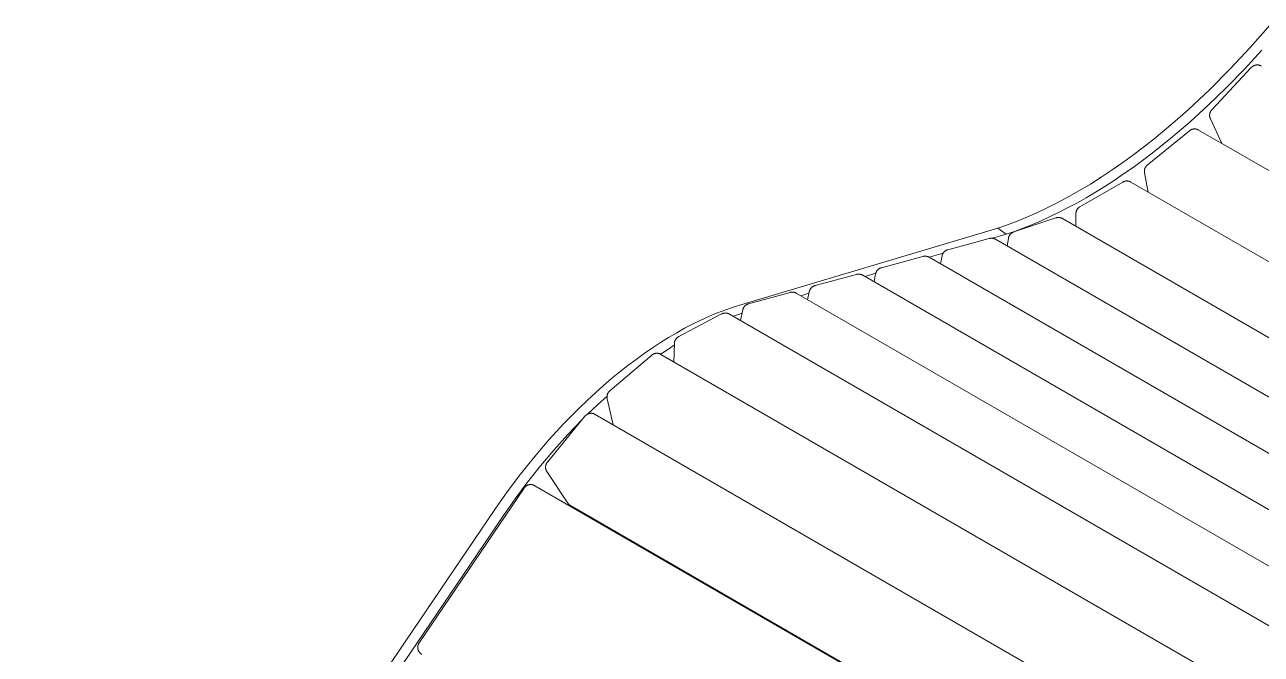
# Model space of a CAD drawing. Header units: millimetres. Extents: x 143 to 4970, y 293 to 3610.
# Drawn here: x 3344 to 3873, y 1917 to 2186 of the extents above; entities that cross this region are included whole.
import ezdxf

# ---------------------------------------------------------------- set-up
doc = ezdxf.new("R2010")
doc.units = ezdxf.units.MM
doc.layers.add('ZANO_R', color=7, linetype='Continuous', lineweight=0)

msp = doc.modelspace()

# ---------------------------------------------------------------- linework, layer by layer
at = {"layer": 'ZANO_R'}
for p, q in [((3876.44, 2185.68), (3868.08, 2176.09)), ((3868.08, 2176.09), (3859.42, 2166.79)), ((3872.96, 2174.85), (3865.51, 2166.72)), ((3868.88, 2167.8), (3868.98, 2167.87)), ((3868.98, 2167.87), (3869.08, 2167.94)), ((3869.08, 2167.94), (3869.18, 2168)), ((3869.18, 2168), (3869.28, 2168.06)), ((3869.28, 2168.06), (3869.39, 2168.12)), ((3869.39, 2168.12), (3869.49, 2168.17)), ((3869.49, 2168.17), (3869.6, 2168.22)), ((3869.6, 2168.22), (3869.71, 2168.27)), ((3869.71, 2168.27), (3869.82, 2168.31)), ((3869.82, 2168.31), (3869.94, 2168.35)), ((3869.94, 2168.35), (3870.05, 2168.38)), ((3870.05, 2168.38), (3870.17, 2168.41)), ((3870.17, 2168.41), (3870.28, 2168.43)), ((3870.28, 2168.43), (3870.4, 2168.46)), ((3870.4, 2168.46), (3870.52, 2168.47)), ((3870.52, 2168.47), (3870.64, 2168.49)), ((3870.64, 2168.49), (3870.76, 2168.5)), ((3870.76, 2168.5), (3870.88, 2168.5)), ((3870.88, 2168.5), (3870.99, 2168.5)), ((3870.99, 2168.5), (3871.11, 2168.5)), ((3871.11, 2168.5), (3871.23, 2168.49)), ((3871.23, 2168.49), (3871.35, 2168.48)), ((3871.35, 2168.48), (3871.47, 2168.47)), ((3871.47, 2168.47), (3871.59, 2168.45)), ((3871.59, 2168.45), (3871.7, 2168.42)), ((3871.7, 2168.42), (3871.82, 2168.4)), ((3871.82, 2168.4), (3871.93, 2168.37)), ((3871.93, 2168.37), (3872.05, 2168.33)), ((3872.05, 2168.33), (3872.16, 2168.29)), ((3872.16, 2168.29), (3872.27, 2168.25)), ((3872.27, 2168.25), (3872.38, 2168.2)), ((3872.38, 2168.2), (3872.49, 2168.15)), ((3872.49, 2168.15), (3872.6, 2168.1)), ((3872.6, 2168.1), (3872.7, 2168.04)), ((3859.42, 2166.79), (3850.53, 2157.85)), ((3851.54, 2149.35), (3868.44, 2167.41)), ((3865.51, 2166.72), (3857.86, 2158.86)), ((3868.44, 2167.41), (3868.52, 2167.49)), ((3868.52, 2167.49), (3868.61, 2167.57)), ((3868.61, 2167.57), (3868.7, 2167.65)), ((3868.7, 2167.65), (3868.79, 2167.73)), ((3868.79, 2167.73), (3868.88, 2167.8)), ((3850.53, 2157.85), (3846, 2153.54)), ((3857.86, 2158.86), (3850.04, 2151.29)), ((3846, 2153.54), (3841.44, 2149.34)), ((3841.44, 2149.34), (3836.84, 2145.26)), ((3850.04, 2151.29), (3842.1, 2144.06)), ((3850.61, 2147.12), (3850.62, 2147.23)), ((3850.61, 2147), (3850.61, 2147.12)), ((3850.61, 2146.88), (3850.61, 2147)), ((3850.61, 2146.76), (3850.61, 2146.88)), ((3850.62, 2146.65), (3850.61, 2146.76)), ((3850.62, 2147.23), (3850.63, 2147.35)), ((3850.63, 2147.35), (3850.64, 2147.47)), ((3850.64, 2147.47), (3850.66, 2147.58)), ((3850.66, 2147.58), (3850.68, 2147.7)), ((3850.68, 2147.7), (3850.71, 2147.81)), ((3850.71, 2147.81), (3850.74, 2147.93)), ((3850.74, 2147.93), (3850.77, 2148.04)), ((3850.77, 2148.04), (3850.81, 2148.15)), ((3850.81, 2148.15), (3850.85, 2148.26)), ((3850.85, 2148.26), (3850.9, 2148.37)), ((3850.9, 2148.37), (3850.95, 2148.48)), ((3850.95, 2148.48), (3851, 2148.58)), ((3851, 2148.58), (3851.06, 2148.69)), ((3851.06, 2148.69), (3851.12, 2148.79)), ((3851.12, 2148.79), (3851.18, 2148.89)), ((3851.18, 2148.89), (3851.24, 2148.98)), ((3851.24, 2148.98), (3851.31, 2149.08)), ((3851.31, 2149.08), (3851.39, 2149.17)), ((3851.39, 2149.17), (3851.46, 2149.26)), ((3851.46, 2149.26), (3851.54, 2149.35)), ((3836.84, 2145.26), (3832.21, 2141.31)), ((3842.1, 2144.06), (3834.07, 2137.2)), ((3850.64, 2146.53), (3850.62, 2146.65)), ((3850.66, 2146.41), (3850.64, 2146.53)), ((3850.68, 2146.3), (3850.66, 2146.41)), ((3850.7, 2146.18), (3850.68, 2146.3)), ((3850.73, 2146.07), (3850.7, 2146.18)), ((3850.76, 2145.95), (3850.73, 2146.07)), ((3850.8, 2145.84), (3850.76, 2145.95)), ((3850.84, 2145.73), (3850.8, 2145.84)), ((3850.89, 2145.62), (3850.84, 2145.73)), ((3850.93, 2145.52), (3850.89, 2145.62)), ((3855.9, 2134.91), (3850.93, 2145.52)), ((3827.56, 2137.48), (3822.89, 2133.8)), ((3823.98, 2125.72), (3841.97, 2140.38)), ((3834.07, 2137.2), (3825.99, 2130.75)), ((3832.21, 2141.31), (3827.56, 2137.48)), ((3841.97, 2140.38), (3842.07, 2140.45)), ((3842.07, 2140.45), (3842.16, 2140.52)), ((3842.16, 2140.52), (3842.26, 2140.59)), ((3842.26, 2140.59), (3842.36, 2140.65)), ((3842.36, 2140.65), (3842.47, 2140.71)), ((3842.47, 2140.71), (3842.57, 2140.77)), ((3842.57, 2140.77), (3842.68, 2140.82)), ((3842.68, 2140.82), (3842.79, 2140.87)), ((3842.79, 2140.87), (3842.9, 2140.92)), ((3842.9, 2140.92), (3843.01, 2140.96)), ((3843.01, 2140.96), (3843.12, 2141)), ((3843.12, 2141), (3843.24, 2141.03)), ((3843.24, 2141.03), (3843.35, 2141.06)), ((3843.35, 2141.06), (3843.47, 2141.08)), ((3843.47, 2141.08), (3843.59, 2141.11)), ((3843.59, 2141.11), (3843.7, 2141.12)), ((3843.7, 2141.12), (3843.82, 2141.14)), ((3843.82, 2141.14), (3843.94, 2141.15)), ((3843.94, 2141.15), (3844.06, 2141.15)), ((3844.06, 2141.15), (3844.18, 2141.15)), ((3844.18, 2141.15), (3844.3, 2141.15)), ((3844.3, 2141.15), (3844.42, 2141.14)), ((3844.42, 2141.14), (3844.54, 2141.13)), ((3844.54, 2141.13), (3844.66, 2141.12)), ((3844.66, 2141.12), (3844.78, 2141.1)), ((3844.78, 2141.1), (3844.89, 2141.08)), ((3844.89, 2141.08), (3845.01, 2141.05)), ((3845.01, 2141.05), (3845.12, 2141.02)), ((3845.12, 2141.02), (3845.24, 2140.98)), ((3845.24, 2140.98), (3845.35, 2140.94)), ((3845.35, 2140.94), (3845.46, 2140.9)), ((3845.46, 2140.9), (3845.57, 2140.85)), ((3845.57, 2140.85), (3845.68, 2140.8)), ((3845.68, 2140.8), (3845.79, 2140.75)), ((3845.79, 2140.75), (3845.89, 2140.69)), ((3845.89, 2140.69), (4552.9, 1732.5)), ((3822.89, 2133.8), (3818.22, 2130.26)), ((3813.55, 2126.86), (3808.89, 2123.62)), ((3818.22, 2130.26), (3813.55, 2126.86)), ((3821.93, 2127.68), (3817.88, 2124.73)), ((3825.99, 2130.75), (3821.93, 2127.68)), ((3823.72, 2125.49), (3823.81, 2125.57)), ((3823.81, 2125.57), (3823.9, 2125.65)), ((3823.9, 2125.65), (3823.98, 2125.72)), ((3804.24, 2120.54), (3799.62, 2117.61)), ((3808.89, 2123.62), (3804.24, 2120.54)), ((3813.83, 2121.89), (3809.8, 2119.16)), ((3817.88, 2124.73), (3813.83, 2121.89)), ((3822.71, 2123.18), (3822.72, 2123.3)), ((3822.71, 2123.06), (3822.71, 2123.18)), ((3822.71, 2122.95), (3822.71, 2123.06)), ((3822.72, 2122.83), (3822.71, 2122.95)), ((3822.72, 2123.3), (3822.73, 2123.41)), ((3822.72, 2122.71), (3822.72, 2122.83)), ((3822.74, 2122.6), (3822.72, 2122.71)), ((3822.73, 2123.41), (3822.74, 2123.53)), ((3822.74, 2123.53), (3822.76, 2123.65)), ((3822.75, 2122.48), (3822.74, 2122.6)), ((3822.78, 2122.36), (3822.75, 2122.48)), ((3822.76, 2123.65), (3822.79, 2123.76)), ((3824.4, 2114.15), (3822.78, 2122.36)), ((3822.79, 2123.76), (3822.81, 2123.88)), ((3822.81, 2123.88), (3822.84, 2123.99)), ((3822.84, 2123.99), (3822.88, 2124.1)), ((3822.88, 2124.1), (3822.91, 2124.21)), ((3822.91, 2124.21), (3822.96, 2124.32)), ((3822.96, 2124.32), (3823, 2124.43)), ((3823, 2124.43), (3823.05, 2124.54)), ((3823.05, 2124.54), (3823.1, 2124.64)), ((3823.1, 2124.64), (3823.16, 2124.74)), ((3823.16, 2124.74), (3823.22, 2124.84)), ((3823.22, 2124.84), (3823.28, 2124.94)), ((3823.28, 2124.94), (3823.35, 2125.04)), ((3823.35, 2125.04), (3823.42, 2125.13)), ((3823.42, 2125.13), (3823.49, 2125.23)), ((3823.49, 2125.23), (3823.56, 2125.32)), ((3823.56, 2125.32), (3823.64, 2125.4)), ((3823.64, 2125.4), (3823.72, 2125.49)), ((3799.62, 2117.61), (3795.02, 2114.85)), ((3795.14, 2107.86), (3813.51, 2118.45)), ((3805.77, 2116.56), (3801.77, 2114.08)), ((3809.8, 2119.16), (3805.77, 2116.56)), ((3813.51, 2118.45), (3813.61, 2118.5)), ((3813.61, 2118.5), (3813.72, 2118.56)), ((3813.72, 2118.56), (3813.83, 2118.61)), ((3813.83, 2118.61), (3813.94, 2118.66)), ((3813.94, 2118.66), (3814.05, 2118.7)), ((3814.05, 2118.7), (3814.17, 2118.74)), ((3814.17, 2118.74), (3814.28, 2118.77)), ((3814.28, 2118.77), (3814.4, 2118.81)), ((3814.4, 2118.81), (3814.52, 2118.83)), ((3814.52, 2118.83), (3814.63, 2118.86)), ((3814.63, 2118.86), (3814.75, 2118.87)), ((3814.75, 2118.87), (3814.87, 2118.89)), ((3814.87, 2118.89), (3814.99, 2118.9)), ((3814.99, 2118.9), (3815.12, 2118.91)), ((3815.12, 2118.91), (3815.24, 2118.91)), ((3815.24, 2118.91), (3815.36, 2118.91)), ((3815.36, 2118.91), (3815.48, 2118.9)), ((3815.48, 2118.9), (3815.6, 2118.89)), ((3815.6, 2118.89), (3815.72, 2118.87)), ((3815.72, 2118.87), (3815.84, 2118.85)), ((3815.84, 2118.85), (3815.96, 2118.83)), ((3815.96, 2118.83), (3816.07, 2118.8)), ((3816.07, 2118.8), (3816.19, 2118.77)), ((3816.19, 2118.77), (3816.31, 2118.74)), ((3816.31, 2118.74), (3816.42, 2118.7)), ((3816.42, 2118.7), (3816.53, 2118.66)), ((3816.53, 2118.66), (3816.64, 2118.61)), ((3816.64, 2118.61), (3816.75, 2118.56)), ((3816.75, 2118.56), (3816.86, 2118.5)), ((3816.86, 2118.5), (3816.97, 2118.44)), ((3816.97, 2118.44), (4523.97, 1710.25)), ((3785.93, 2109.82), (3781.46, 2107.55)), ((3790.46, 2112.25), (3785.93, 2109.82)), ((3795.02, 2114.85), (3790.46, 2112.25)), ((3797.79, 2111.71), (3793.83, 2109.48)), ((3801.77, 2114.08), (3797.79, 2111.71)), ((3777.04, 2105.46), (3772.67, 2103.53)), ((3781.46, 2107.55), (3777.04, 2105.46)), ((3786.02, 2105.38), (3782.17, 2103.52)), ((3789.91, 2107.37), (3786.02, 2105.38)), ((3793.83, 2109.48), (3789.91, 2107.37)), ((3793.4, 2099.53), (3793.41, 2104.86)), ((3793.41, 2104.98), (3793.42, 2105.1)), ((3793.41, 2104.86), (3793.41, 2104.98)), ((3793.42, 2105.1), (3793.43, 2105.21)), ((3793.43, 2105.21), (3793.44, 2105.33)), ((3793.44, 2105.33), (3793.46, 2105.44)), ((3793.46, 2105.44), (3793.48, 2105.56)), ((3793.48, 2105.56), (3793.5, 2105.67)), ((3793.5, 2105.67), (3793.53, 2105.79)), ((3793.53, 2105.79), (3793.57, 2105.9)), ((3793.57, 2105.9), (3793.6, 2106.01)), ((3793.6, 2106.01), (3793.65, 2106.12)), ((3793.65, 2106.12), (3793.69, 2106.23)), ((3793.69, 2106.23), (3793.74, 2106.33)), ((3793.74, 2106.33), (3793.79, 2106.44)), ((3793.79, 2106.44), (3793.84, 2106.54)), ((3793.84, 2106.54), (3793.9, 2106.64)), ((3793.9, 2106.64), (3793.96, 2106.74)), ((3793.96, 2106.74), (3794.03, 2106.84)), ((3794.03, 2106.84), (3794.1, 2106.93)), ((3794.1, 2106.93), (3794.17, 2107.03)), ((3794.17, 2107.03), (3794.24, 2107.12)), ((3794.24, 2107.12), (3794.32, 2107.2)), ((3794.32, 2107.2), (3794.4, 2107.29)), ((3794.4, 2107.29), (3794.49, 2107.37)), ((3794.49, 2107.37), (3794.57, 2107.45)), ((3794.57, 2107.45), (3794.66, 2107.53)), ((3794.66, 2107.53), (3794.75, 2107.6)), ((3794.75, 2107.6), (3794.85, 2107.67)), ((3794.85, 2107.67), (3794.94, 2107.74)), ((3794.94, 2107.74), (3795.04, 2107.8)), ((3795.04, 2107.8), (3795.14, 2107.86)), ((3764.14, 2100.18), (3759.99, 2098.76)), ((3768.37, 2101.77), (3764.14, 2100.18)), ((3766.86, 2097.1), (3784.84, 2103.13)), ((3772.67, 2103.53), (3768.37, 2101.77)), ((3774.6, 2100.19), (3770.89, 2098.71)), ((3778.36, 2101.79), (3774.6, 2100.19)), ((3782.17, 2103.52), (3778.36, 2101.79)), ((3784.84, 2103.13), (3784.95, 2103.16)), ((3784.95, 2103.16), (3785.06, 2103.19)), ((3785.06, 2103.19), (3785.17, 2103.22)), ((3785.17, 2103.22), (3785.29, 2103.24)), ((3785.29, 2103.24), (3785.4, 2103.26)), ((3785.4, 2103.26), (3785.52, 2103.28)), ((3785.52, 2103.28), (3785.64, 2103.29)), ((3785.64, 2103.29), (3785.75, 2103.3)), ((3785.75, 2103.3), (3785.87, 2103.3)), ((3785.87, 2103.3), (3785.99, 2103.3)), ((3785.99, 2103.3), (3786.11, 2103.3)), ((3786.11, 2103.3), (3786.22, 2103.29)), ((3786.22, 2103.29), (3786.34, 2103.28)), ((3786.34, 2103.28), (3786.46, 2103.27)), ((3786.46, 2103.27), (3786.57, 2103.25)), ((3786.57, 2103.25), (3786.69, 2103.22)), ((3786.69, 2103.22), (3786.8, 2103.19)), ((3786.8, 2103.19), (3786.91, 2103.16)), ((3786.91, 2103.16), (3787.03, 2103.13)), ((3787.03, 2103.13), (3787.14, 2103.09)), ((3787.14, 2103.09), (3787.25, 2103.05)), ((3787.25, 2103.05), (3787.35, 2103)), ((3787.35, 2103), (3787.46, 2102.95)), ((3787.46, 2102.95), (3787.56, 2102.9)), ((3787.56, 2102.9), (3787.67, 2102.84)), ((3787.67, 2102.84), (4494.68, 1694.65)), ((3759.99, 2098.76), (3648.76, 2065.52)), ((3738.68, 2089.53), (3756.42, 2094.32)), ((3756.42, 2094.32), (3756.54, 2094.35)), ((3756.54, 2094.35), (3756.66, 2094.38)), ((3756.66, 2094.38), (3756.77, 2094.4)), ((3756.77, 2094.4), (3756.89, 2094.41)), ((3756.89, 2094.41), (3757.01, 2094.43)), ((3757.01, 2094.43), (3757.13, 2094.44)), ((3757.13, 2094.44), (3757.24, 2094.44)), ((3757.24, 2094.44), (3757.36, 2094.44)), ((3757.36, 2094.44), (3757.48, 2094.44)), ((3757.48, 2094.44), (3757.6, 2094.43)), ((3757.6, 2094.43), (3757.72, 2094.42)), ((3757.72, 2094.42), (3757.83, 2094.4)), ((3757.83, 2094.4), (3757.95, 2094.39)), ((3763.63, 2096.14), (3757.84, 2094.4)), ((3757.95, 2094.39), (3758.07, 2094.36)), ((3758.07, 2094.36), (3758.18, 2094.33)), ((3758.18, 2094.33), (3758.3, 2094.3)), ((3758.3, 2094.3), (3758.41, 2094.27)), ((3758.41, 2094.27), (3758.52, 2094.23)), ((3758.52, 2094.23), (3758.63, 2094.19)), ((3758.63, 2094.19), (3758.74, 2094.14)), ((3758.74, 2094.14), (3758.85, 2094.09)), ((3758.85, 2094.09), (3758.96, 2094.04)), ((3758.96, 2094.04), (3759.06, 2093.98)), ((3759.06, 2093.98), (4466.07, 1685.79)), ((3759.99, 2098.76), (3763.63, 2096.14)), ((3767.23, 2097.36), (3763.63, 2096.14)), ((3764.01, 2091.12), (3764.55, 2094.38)), ((3764.55, 2094.38), (3764.57, 2094.5)), ((3764.57, 2094.5), (3764.59, 2094.61)), ((3764.59, 2094.61), (3764.62, 2094.72)), ((3764.62, 2094.72), (3764.65, 2094.84)), ((3764.65, 2094.84), (3764.69, 2094.95)), ((3764.69, 2094.95), (3764.73, 2095.06)), ((3764.73, 2095.06), (3764.77, 2095.17)), ((3764.77, 2095.17), (3764.82, 2095.27)), ((3764.82, 2095.27), (3764.87, 2095.38)), ((3764.87, 2095.38), (3764.93, 2095.48)), ((3764.93, 2095.48), (3764.99, 2095.59)), ((3764.99, 2095.59), (3765.05, 2095.69)), ((3765.05, 2095.69), (3765.11, 2095.78)), ((3765.11, 2095.78), (3765.18, 2095.88)), ((3765.18, 2095.88), (3765.25, 2095.97)), ((3765.25, 2095.97), (3765.33, 2096.06)), ((3765.33, 2096.06), (3765.4, 2096.15)), ((3765.4, 2096.15), (3765.48, 2096.24)), ((3765.48, 2096.24), (3765.57, 2096.32)), ((3765.57, 2096.32), (3765.65, 2096.4)), ((3765.65, 2096.4), (3765.74, 2096.48)), ((3765.74, 2096.48), (3765.83, 2096.55)), ((3765.83, 2096.55), (3765.93, 2096.62)), ((3765.93, 2096.62), (3766.02, 2096.69)), ((3766.02, 2096.69), (3766.12, 2096.75)), ((3766.12, 2096.75), (3766.22, 2096.81)), ((3766.22, 2096.81), (3766.32, 2096.87)), ((3766.32, 2096.87), (3766.43, 2096.92)), ((3766.43, 2096.92), (3766.54, 2096.97)), ((3766.54, 2096.97), (3766.64, 2097.02)), ((3766.64, 2097.02), (3766.75, 2097.06)), ((3766.75, 2097.06), (3766.86, 2097.1)), ((3770.89, 2098.71), (3767.23, 2097.36)), ((3736.98, 2088.46), (3737.06, 2088.55)), ((3737.06, 2088.55), (3737.14, 2088.64)), ((3737.14, 2088.64), (3737.23, 2088.72)), ((3737.23, 2088.72), (3737.31, 2088.8)), ((3737.31, 2088.8), (3737.41, 2088.88)), ((3737.41, 2088.88), (3737.5, 2088.95)), ((3737.5, 2088.95), (3737.6, 2089.02)), ((3737.6, 2089.02), (3737.7, 2089.09)), ((3737.7, 2089.09), (3737.8, 2089.15)), ((3737.8, 2089.15), (3737.9, 2089.21)), ((3737.9, 2089.21), (3738.01, 2089.27)), ((3738.01, 2089.27), (3738.12, 2089.32)), ((3738.12, 2089.32), (3738.23, 2089.37)), ((3738.23, 2089.37), (3738.34, 2089.41)), ((3738.34, 2089.41), (3738.45, 2089.46)), ((3738.45, 2089.46), (3738.56, 2089.49)), ((3738.56, 2089.49), (3738.68, 2089.53)), ((3710.28, 2081.85), (3728.03, 2086.65)), ((3728.03, 2086.65), (3728.14, 2086.68)), ((3728.14, 2086.68), (3728.26, 2086.7)), ((3728.26, 2086.7), (3728.38, 2086.72)), ((3728.38, 2086.72), (3728.49, 2086.74)), ((3728.49, 2086.74), (3728.61, 2086.75)), ((3728.61, 2086.75), (3728.73, 2086.76)), ((3728.73, 2086.76), (3728.85, 2086.77)), ((3728.85, 2086.77), (3728.97, 2086.77)), ((3728.97, 2086.77), (3729.09, 2086.76)), ((3729.09, 2086.76), (3729.2, 2086.76)), ((3729.2, 2086.76), (3729.32, 2086.75)), ((3729.32, 2086.75), (3729.44, 2086.73)), ((3729.44, 2086.73), (3729.56, 2086.71)), ((3729.56, 2086.71), (3729.67, 2086.69)), ((3729.67, 2086.69), (3729.79, 2086.66)), ((3729.79, 2086.66), (3729.9, 2086.63)), ((3729.9, 2086.63), (3730.02, 2086.59)), ((3730.02, 2086.59), (3730.13, 2086.56)), ((3730.13, 2086.56), (3730.24, 2086.51)), ((3730.24, 2086.51), (3730.35, 2086.47)), ((3730.35, 2086.47), (3730.45, 2086.42)), ((3730.45, 2086.42), (3730.56, 2086.36)), ((3730.56, 2086.36), (3730.66, 2086.3)), ((3730.66, 2086.3), (4437.67, 1678.11)), ((3736.69, 2088.08), (3730.69, 2086.29)), ((3735.5, 2083.51), (3736.19, 2086.87)), ((3736.19, 2086.87), (3736.21, 2086.99)), ((3736.21, 2086.99), (3736.24, 2087.11)), ((3736.24, 2087.11), (3736.28, 2087.22)), ((3736.28, 2087.22), (3736.31, 2087.33)), ((3736.31, 2087.33), (3736.36, 2087.45)), ((3736.36, 2087.45), (3736.4, 2087.56)), ((3736.4, 2087.56), (3736.45, 2087.67)), ((3736.45, 2087.67), (3736.5, 2087.77)), ((3736.5, 2087.77), (3736.56, 2087.88)), ((3736.56, 2087.88), (3736.62, 2087.98)), ((3736.62, 2087.98), (3736.69, 2088.08)), ((3736.69, 2088.08), (3736.75, 2088.18)), ((3736.75, 2088.18), (3736.82, 2088.28)), ((3736.82, 2088.28), (3736.9, 2088.37)), ((3736.9, 2088.37), (3736.98, 2088.46)), ((3681.89, 2074.18), (3699.63, 2078.97)), ((3699.63, 2078.97), (3699.75, 2079)), ((3699.75, 2079), (3699.86, 2079.03)), ((3699.86, 2079.03), (3699.98, 2079.05)), ((3699.98, 2079.05), (3700.1, 2079.07)), ((3700.1, 2079.07), (3700.22, 2079.08)), ((3700.22, 2079.08), (3700.34, 2079.09)), ((3700.34, 2079.09), (3700.45, 2079.09)), ((3700.45, 2079.09), (3700.57, 2079.09)), ((3700.57, 2079.09), (3700.69, 2079.09)), ((3700.69, 2079.09), (3700.81, 2079.08)), ((3700.81, 2079.08), (3700.93, 2079.07)), ((3700.93, 2079.07), (3701.04, 2079.06)), ((3701.04, 2079.06), (3701.16, 2079.04)), ((3701.16, 2079.04), (3701.28, 2079.01)), ((3701.28, 2079.01), (3701.39, 2078.99)), ((3701.39, 2078.99), (3701.51, 2078.96)), ((3701.51, 2078.96), (3701.62, 2078.92)), ((3701.62, 2078.92), (3701.73, 2078.88)), ((3701.73, 2078.88), (3701.84, 2078.84)), ((3701.84, 2078.84), (3701.95, 2078.79)), ((3701.95, 2078.79), (3702.06, 2078.74)), ((3702.06, 2078.74), (3702.17, 2078.69)), ((3702.17, 2078.69), (3702.27, 2078.63)), ((3702.27, 2078.63), (4409.28, 1670.44)), ((3707.86, 2079.47), (3703.22, 2078.08)), ((3707.11, 2075.84), (3707.79, 2079.2)), ((3707.79, 2079.2), (3707.82, 2079.32)), ((3707.82, 2079.32), (3707.85, 2079.43)), ((3707.85, 2079.43), (3707.88, 2079.55)), ((3707.88, 2079.55), (3707.92, 2079.66)), ((3707.92, 2079.66), (3707.96, 2079.77)), ((3707.96, 2079.77), (3708.01, 2079.88)), ((3708.01, 2079.88), (3708.06, 2079.99)), ((3708.06, 2079.99), (3708.11, 2080.1)), ((3708.11, 2080.1), (3708.17, 2080.2)), ((3708.17, 2080.2), (3708.23, 2080.31)), ((3708.23, 2080.31), (3708.29, 2080.41)), ((3708.29, 2080.41), (3708.36, 2080.51)), ((3708.36, 2080.51), (3708.43, 2080.6)), ((3708.43, 2080.6), (3708.5, 2080.7)), ((3708.5, 2080.7), (3708.58, 2080.79)), ((3708.58, 2080.79), (3708.66, 2080.88)), ((3708.66, 2080.88), (3708.74, 2080.96)), ((3708.74, 2080.96), (3708.83, 2081.05)), ((3708.83, 2081.05), (3708.92, 2081.13)), ((3708.92, 2081.13), (3709.01, 2081.2)), ((3709.01, 2081.2), (3709.11, 2081.28)), ((3709.11, 2081.28), (3709.2, 2081.35)), ((3709.2, 2081.35), (3709.3, 2081.41)), ((3709.3, 2081.41), (3709.4, 2081.48)), ((3709.4, 2081.48), (3709.51, 2081.54)), ((3709.51, 2081.54), (3709.61, 2081.59)), ((3709.61, 2081.59), (3709.72, 2081.65)), ((3709.72, 2081.65), (3709.83, 2081.7)), ((3709.83, 2081.7), (3709.94, 2081.74)), ((3709.94, 2081.74), (3710.05, 2081.78)), ((3710.05, 2081.78), (3710.17, 2081.82)), ((3710.17, 2081.82), (3710.28, 2081.85)), ((3679.83, 2072.63), (3679.9, 2072.74)), ((3679.9, 2072.74), (3679.96, 2072.83)), ((3679.96, 2072.83), (3680.03, 2072.93)), ((3680.03, 2072.93), (3680.11, 2073.02)), ((3680.11, 2073.02), (3680.19, 2073.12)), ((3680.19, 2073.12), (3680.27, 2073.2)), ((3680.27, 2073.2), (3680.35, 2073.29)), ((3680.35, 2073.29), (3680.44, 2073.37)), ((3680.44, 2073.37), (3680.52, 2073.45)), ((3680.52, 2073.45), (3680.62, 2073.53)), ((3680.62, 2073.53), (3680.71, 2073.6)), ((3680.71, 2073.6), (3680.81, 2073.67)), ((3680.81, 2073.67), (3680.91, 2073.74)), ((3680.91, 2073.74), (3681.01, 2073.8)), ((3681.01, 2073.8), (3681.11, 2073.86)), ((3681.11, 2073.86), (3681.22, 2073.92)), ((3681.22, 2073.92), (3681.33, 2073.97)), ((3681.33, 2073.97), (3681.43, 2074.02)), ((3681.43, 2074.02), (3681.55, 2074.07)), ((3681.55, 2074.07), (3681.66, 2074.11)), ((3681.66, 2074.11), (3681.77, 2074.14)), ((3681.77, 2074.14), (3681.89, 2074.18)), ((3653.47, 2066.43), (3671.23, 2071.3)), ((3671.23, 2071.3), (3671.34, 2071.33)), ((3671.34, 2071.33), (3671.46, 2071.35)), ((3671.46, 2071.35), (3671.58, 2071.37)), ((3671.58, 2071.37), (3671.69, 2071.39)), ((3671.69, 2071.39), (3671.81, 2071.4)), ((3671.81, 2071.4), (3671.93, 2071.41)), ((3671.93, 2071.41), (3672.05, 2071.42)), ((3672.05, 2071.42), (3672.17, 2071.42)), ((3672.17, 2071.42), (3672.29, 2071.42)), ((3672.29, 2071.42), (3672.41, 2071.41)), ((3672.41, 2071.41), (3672.53, 2071.4)), ((3672.53, 2071.4), (3672.64, 2071.38)), ((3672.64, 2071.38), (3672.76, 2071.36)), ((3672.76, 2071.36), (3672.88, 2071.34)), ((3672.88, 2071.34), (3672.99, 2071.31)), ((3672.99, 2071.31), (3673.11, 2071.28)), ((3673.11, 2071.28), (3673.22, 2071.25)), ((3673.22, 2071.25), (3673.34, 2071.21)), ((3673.34, 2071.21), (3673.45, 2071.17)), ((3673.45, 2071.17), (3673.56, 2071.12)), ((3673.56, 2071.12), (3673.66, 2071.07)), ((3673.66, 2071.07), (3673.77, 2071.01)), ((3673.77, 2071.01), (3673.87, 2070.96)), ((3673.87, 2070.96), (4380.88, 1662.76)), ((3679.28, 2070.92), (3675.75, 2069.87)), ((3678.71, 2068.16), (3679.4, 2071.52)), ((3679.4, 2071.52), (3679.42, 2071.64)), ((3679.42, 2071.64), (3679.45, 2071.76)), ((3679.45, 2071.76), (3679.49, 2071.87)), ((3679.49, 2071.87), (3679.52, 2071.99)), ((3679.52, 2071.99), (3679.57, 2072.1)), ((3679.57, 2072.1), (3679.61, 2072.21)), ((3679.61, 2072.21), (3679.66, 2072.32)), ((3679.66, 2072.32), (3679.71, 2072.43)), ((3679.71, 2072.43), (3679.77, 2072.53)), ((3679.77, 2072.53), (3679.83, 2072.63)), ((3639.37, 2062.21), (3636.13, 2060.84)), ((3642.56, 2063.44), (3639.37, 2062.21)), ((3641.94, 2062.07), (3642.04, 2062.13)), ((3642.04, 2062.13), (3642.15, 2062.18)), ((3642.15, 2062.18), (3642.27, 2062.22)), ((3642.27, 2062.22), (3642.38, 2062.27)), ((3642.38, 2062.27), (3642.49, 2062.3)), ((3642.49, 2062.3), (3642.61, 2062.34)), ((3645.69, 2064.54), (3642.56, 2063.44)), ((3642.61, 2062.34), (3642.72, 2062.37)), ((3642.72, 2062.37), (3642.84, 2062.4)), ((3642.84, 2062.4), (3642.96, 2062.42)), ((3642.96, 2062.42), (3643.08, 2062.44)), ((3643.08, 2062.44), (3643.2, 2062.45)), ((3643.2, 2062.45), (3643.32, 2062.46)), ((3643.32, 2062.46), (3643.44, 2062.47)), ((3643.44, 2062.47), (3643.56, 2062.47)), ((3643.56, 2062.47), (3643.68, 2062.47)), ((3643.68, 2062.47), (3643.8, 2062.46)), ((3643.8, 2062.46), (3643.92, 2062.45)), ((3643.92, 2062.45), (3644.04, 2062.44)), ((3644.04, 2062.44), (3644.16, 2062.42)), ((3644.16, 2062.42), (3644.28, 2062.4)), ((3644.28, 2062.4), (3644.4, 2062.37)), ((3644.4, 2062.37), (3644.51, 2062.34)), ((3644.51, 2062.34), (3644.63, 2062.3)), ((3644.63, 2062.3), (3644.74, 2062.26)), ((3644.74, 2062.26), (3644.85, 2062.22)), ((3644.85, 2062.22), (3644.96, 2062.17)), ((3644.96, 2062.17), (3645.07, 2062.12)), ((3645.07, 2062.12), (3645.18, 2062.07)), ((3648.76, 2065.52), (3645.69, 2064.54)), ((3650.7, 2062.37), (3648.8, 2061.74)), ((3650.08, 2059.24), (3650.99, 2063.78)), ((3650.99, 2063.78), (3651.01, 2063.89)), ((3651.01, 2063.89), (3651.04, 2064.01)), ((3651.04, 2064.01), (3651.08, 2064.12)), ((3651.08, 2064.12), (3651.11, 2064.24)), ((3651.11, 2064.24), (3651.15, 2064.35)), ((3651.15, 2064.35), (3651.2, 2064.46)), ((3651.2, 2064.46), (3651.25, 2064.57)), ((3651.25, 2064.57), (3651.3, 2064.68)), ((3651.3, 2064.68), (3651.36, 2064.78)), ((3651.36, 2064.78), (3651.42, 2064.88)), ((3651.42, 2064.88), (3651.48, 2064.99)), ((3651.48, 2064.99), (3651.55, 2065.08)), ((3651.55, 2065.08), (3651.62, 2065.18)), ((3651.62, 2065.18), (3651.69, 2065.27)), ((3651.69, 2065.27), (3651.77, 2065.37)), ((3651.77, 2065.37), (3651.85, 2065.46)), ((3651.85, 2065.46), (3651.93, 2065.54)), ((3651.93, 2065.54), (3652.02, 2065.62)), ((3652.02, 2065.62), (3652.11, 2065.7)), ((3652.11, 2065.7), (3652.2, 2065.78)), ((3652.2, 2065.78), (3652.29, 2065.85)), ((3652.29, 2065.85), (3652.39, 2065.93)), ((3652.39, 2065.93), (3652.49, 2065.99)), ((3652.49, 2065.99), (3652.59, 2066.06)), ((3652.59, 2066.06), (3652.69, 2066.12)), ((3652.69, 2066.12), (3652.8, 2066.17)), ((3652.8, 2066.17), (3652.91, 2066.23)), ((3652.91, 2066.23), (3653.02, 2066.27)), ((3653.02, 2066.27), (3653.13, 2066.32)), ((3653.13, 2066.32), (3653.24, 2066.36)), ((3653.24, 2066.36), (3653.35, 2066.4)), ((3653.35, 2066.4), (3653.47, 2066.43)), ((3623.59, 2052.38), (3641.94, 2062.07)), ((3629.51, 2057.71), (3626.14, 2055.95)), ((3632.84, 2059.34), (3629.51, 2057.71)), ((3636.13, 2060.84), (3632.84, 2059.34)), ((3645.18, 2062.07), (3645.29, 2062.01)), ((3645.29, 2062.01), (4352.29, 1653.82)), ((3648.8, 2061.74), (3646.9, 2061.07)), ((3619.3, 2052.03), (3615.84, 2049.87)), ((3622.73, 2054.05), (3619.3, 2052.03)), ((3622.51, 2051.49), (3622.59, 2051.58)), ((3622.59, 2051.58), (3622.67, 2051.67)), ((3622.67, 2051.67), (3622.75, 2051.75)), ((3626.14, 2055.95), (3622.73, 2054.05)), ((3622.75, 2051.75), (3622.83, 2051.83)), ((3622.83, 2051.83), (3622.92, 2051.91)), ((3622.92, 2051.91), (3623.01, 2051.99)), ((3623.01, 2051.99), (3623.1, 2052.06)), ((3623.1, 2052.06), (3623.19, 2052.13)), ((3623.19, 2052.13), (3623.29, 2052.2)), ((3623.29, 2052.2), (3623.39, 2052.26)), ((3623.39, 2052.26), (3623.49, 2052.32)), ((3623.49, 2052.32), (3623.59, 2052.38)), ((3612.36, 2047.6), (3608.87, 2045.19)), ((3615.84, 2049.87), (3612.36, 2047.6)), ((3618.78, 2046.8), (3615.88, 2044.89)), ((3621.72, 2048.66), (3618.78, 2046.8)), ((3621.47, 2041.66), (3621.75, 2049.44)), ((3621.75, 2049.56), (3621.76, 2049.67)), ((3621.75, 2049.44), (3621.75, 2049.56)), ((3621.76, 2049.67), (3621.78, 2049.79)), ((3621.78, 2049.79), (3621.8, 2049.91)), ((3621.8, 2049.91), (3621.82, 2050.02)), ((3621.82, 2050.02), (3621.84, 2050.14)), ((3621.84, 2050.14), (3621.87, 2050.25)), ((3621.87, 2050.25), (3621.91, 2050.36)), ((3621.91, 2050.36), (3621.94, 2050.47)), ((3621.94, 2050.47), (3621.98, 2050.58)), ((3621.98, 2050.58), (3622.03, 2050.69)), ((3622.03, 2050.69), (3622.08, 2050.8)), ((3622.08, 2050.8), (3622.13, 2050.9)), ((3622.13, 2050.9), (3622.18, 2051)), ((3622.18, 2051), (3622.24, 2051.11)), ((3622.24, 2051.11), (3622.31, 2051.21)), ((3622.31, 2051.21), (3622.37, 2051.3)), ((3622.37, 2051.3), (3622.44, 2051.4)), ((3622.44, 2051.4), (3622.51, 2051.49)), ((3594.17, 2029.26), (3612.04, 2044.45)), ((3605.37, 2042.67), (3601.87, 2040.03)), ((3608.87, 2045.19), (3605.37, 2042.67)), ((3612.04, 2044.45), (3612.13, 2044.53)), ((3612.13, 2044.53), (3612.23, 2044.6)), ((3612.23, 2044.6), (3612.32, 2044.67)), ((3612.32, 2044.67), (3612.42, 2044.73)), ((3612.42, 2044.73), (3612.52, 2044.79)), ((3612.52, 2044.79), (3612.63, 2044.85)), ((3612.63, 2044.85), (3612.73, 2044.91)), ((3612.73, 2044.91), (3612.84, 2044.96)), ((3612.84, 2044.96), (3612.94, 2045.01)), ((3612.94, 2045.01), (3613.05, 2045.05)), ((3613.05, 2045.05), (3613.17, 2045.09)), ((3613.17, 2045.09), (3613.28, 2045.13)), ((3613.28, 2045.13), (3613.39, 2045.16)), ((3613.39, 2045.16), (3613.51, 2045.19)), ((3613.51, 2045.19), (3613.62, 2045.21)), ((3613.62, 2045.21), (3613.74, 2045.23)), ((3613.74, 2045.23), (3613.85, 2045.25)), ((3613.85, 2045.25), (3613.97, 2045.26)), ((3613.97, 2045.26), (3614.09, 2045.27)), ((3614.09, 2045.27), (3614.21, 2045.27)), ((3614.21, 2045.27), (3614.33, 2045.27)), ((3614.33, 2045.27), (3614.44, 2045.27)), ((3614.44, 2045.27), (3614.56, 2045.26)), ((3614.56, 2045.26), (3614.68, 2045.25)), ((3614.68, 2045.25), (3614.8, 2045.24)), ((3614.8, 2045.24), (3614.91, 2045.22)), ((3614.91, 2045.22), (3615.03, 2045.19)), ((3615.03, 2045.19), (3615.14, 2045.17)), ((3615.14, 2045.17), (3615.26, 2045.14)), ((3615.26, 2045.14), (3615.37, 2045.1)), ((3615.37, 2045.1), (3615.48, 2045.06)), ((3615.48, 2045.06), (3615.59, 2045.02)), ((3615.59, 2045.02), (3615.7, 2044.97)), ((3615.7, 2044.97), (3615.81, 2044.92)), ((3615.81, 2044.92), (3615.91, 2044.87)), ((3615.91, 2044.87), (3616.02, 2044.81)), ((3616.02, 2044.81), (4323.02, 1636.62)), ((3598.38, 2037.28), (3594.89, 2034.42)), ((3601.87, 2040.03), (3598.38, 2037.28)), ((3591.43, 2031.45), (3587.98, 2028.39)), ((3594.89, 2034.42), (3591.43, 2031.45)), ((3584.56, 2025.23), (3581.18, 2021.98)), ((3587.98, 2028.39), (3584.56, 2025.23)), ((3592.97, 2026.97), (3588.83, 2023.19)), ((3592.95, 2026.78), (3592.96, 2026.9)), ((3592.95, 2026.67), (3592.95, 2026.78)), ((3592.95, 2026.55), (3592.95, 2026.67)), ((3592.95, 2026.43), (3592.95, 2026.55)), ((3592.96, 2026.31), (3592.95, 2026.43)), ((3592.96, 2026.9), (3592.97, 2027.02)), ((3592.98, 2026.19), (3592.96, 2026.31)), ((3592.97, 2027.02), (3592.99, 2027.14)), ((3592.99, 2026.08), (3592.98, 2026.19)), ((3592.99, 2027.14), (3593.01, 2027.25)), ((3593.01, 2025.96), (3592.99, 2026.08)), ((3593.01, 2027.25), (3593.03, 2027.37)), ((3593.04, 2025.84), (3593.01, 2025.96)), ((3593.03, 2027.37), (3593.06, 2027.49)), ((3595.62, 2014.7), (3593.04, 2025.84)), ((3593.06, 2027.49), (3593.09, 2027.6)), ((3593.09, 2027.6), (3593.12, 2027.71)), ((3593.12, 2027.71), (3593.16, 2027.83)), ((3593.16, 2027.83), (3593.21, 2027.94)), ((3593.21, 2027.94), (3593.25, 2028.04)), ((3593.25, 2028.04), (3593.3, 2028.15)), ((3593.3, 2028.15), (3593.36, 2028.26)), ((3593.36, 2028.26), (3593.41, 2028.36)), ((3593.41, 2028.36), (3593.47, 2028.46)), ((3593.47, 2028.46), (3593.54, 2028.56)), ((3593.54, 2028.56), (3593.61, 2028.66)), ((3593.61, 2028.66), (3593.68, 2028.75)), ((3593.68, 2028.75), (3593.75, 2028.84)), ((3593.75, 2028.84), (3593.83, 2028.93)), ((3593.83, 2028.93), (3593.91, 2029.02)), ((3593.91, 2029.02), (3593.99, 2029.11)), ((3593.99, 2029.11), (3594.08, 2029.19)), ((3594.08, 2029.19), (3594.17, 2029.26)), ((3581.18, 2021.98), (3577.84, 2018.66)), ((3588.83, 2023.19), (3584.78, 2019.32)), ((3567.44, 1998.79), (3583.5, 2018.35)), ((3574.54, 2015.25), (3568.09, 2008.25)), ((3577.84, 2018.66), (3574.54, 2015.25)), ((3582.19, 2016.75), (3576.08, 2010.39)), ((3583.5, 2018.35), (3583.58, 2018.44)), ((3583.58, 2018.44), (3583.66, 2018.52)), ((3583.66, 2018.52), (3583.74, 2018.61)), ((3583.74, 2018.61), (3583.83, 2018.69)), ((3583.83, 2018.69), (3583.92, 2018.77)), ((3583.92, 2018.77), (3584.01, 2018.85)), ((3584.01, 2018.85), (3584.1, 2018.92)), ((3584.1, 2018.92), (3584.2, 2018.99)), ((3584.2, 2018.99), (3584.3, 2019.06)), ((3584.3, 2019.06), (3584.4, 2019.12)), ((3584.4, 2019.12), (3584.5, 2019.18)), ((3584.5, 2019.18), (3584.6, 2019.23)), ((3584.6, 2019.23), (3584.71, 2019.29)), ((3584.71, 2019.29), (3584.82, 2019.33)), ((3584.82, 2019.33), (3584.93, 2019.38)), ((3584.93, 2019.38), (3585.04, 2019.42)), ((3585.04, 2019.42), (3585.15, 2019.46)), ((3585.15, 2019.46), (3585.27, 2019.49)), ((3585.27, 2019.49), (3585.38, 2019.52)), ((3585.38, 2019.52), (3585.5, 2019.54)), ((3585.5, 2019.54), (3585.62, 2019.57)), ((3585.62, 2019.57), (3585.73, 2019.58)), ((3585.73, 2019.58), (3585.85, 2019.6)), ((3585.85, 2019.6), (3585.97, 2019.61)), ((3585.97, 2019.61), (3586.09, 2019.61)), ((3586.09, 2019.61), (3586.21, 2019.61)), ((3586.21, 2019.61), (3586.33, 2019.61)), ((3586.33, 2019.61), (3586.44, 2019.6)), ((3586.44, 2019.6), (3586.56, 2019.59)), ((3586.56, 2019.59), (3586.68, 2019.57)), ((3586.68, 2019.57), (3586.8, 2019.56)), ((3586.8, 2019.56), (3586.91, 2019.53)), ((3586.91, 2019.53), (3587.03, 2019.5)), ((3587.03, 2019.5), (3587.14, 2019.47)), ((3587.14, 2019.47), (3587.26, 2019.44)), ((3587.26, 2019.44), (3587.37, 2019.4)), ((3587.37, 2019.4), (3587.48, 2019.36)), ((3587.48, 2019.36), (3587.59, 2019.31)), ((3587.59, 2019.31), (3587.7, 2019.26)), ((3587.7, 2019.26), (3587.8, 2019.21)), ((3587.8, 2019.21), (3587.91, 2019.15)), ((3587.91, 2019.15), (4294.92, 1610.96)), ((3576.08, 2010.39), (3570.16, 2003.83)), ((3568.09, 2008.25), (3561.88, 2001.02)), ((3561.88, 2001.02), (3555.93, 1993.62)), ((3570.16, 2003.83), (3564.45, 1997.1)), ((3567.3, 1998.6), (3567.37, 1998.7)), ((3567.37, 1998.7), (3567.44, 1998.79)), ((3555.93, 1993.62), (3550.29, 1986.1)), ((3564.45, 1997.1), (3558.95, 1990.19)), ((3566.65, 1996.59), (3566.66, 1996.71)), ((3566.66, 1996.47), (3566.65, 1996.59)), ((3566.66, 1996.83), (3566.67, 1996.95)), ((3566.66, 1996.71), (3566.66, 1996.83)), ((3566.66, 1996.35), (3566.66, 1996.47)), ((3566.67, 1996.23), (3566.66, 1996.35)), ((3566.67, 1996.95), (3566.69, 1997.06)), ((3566.69, 1996.11), (3566.67, 1996.23)), ((3566.69, 1997.06), (3566.71, 1997.18)), ((3566.71, 1996), (3566.69, 1996.11)), ((3566.71, 1997.18), (3566.73, 1997.3)), ((3566.73, 1995.88), (3566.71, 1996)), ((3566.73, 1997.3), (3566.75, 1997.42)), ((3566.76, 1995.76), (3566.73, 1995.88)), ((3566.75, 1997.42), (3566.78, 1997.53)), ((3566.79, 1995.65), (3566.76, 1995.76)), ((3566.78, 1997.53), (3566.82, 1997.64)), ((3566.82, 1995.53), (3566.79, 1995.65)), ((3566.82, 1997.64), (3566.86, 1997.76)), ((3566.86, 1995.42), (3566.82, 1995.53)), ((3566.86, 1997.76), (3566.9, 1997.87)), ((3566.9, 1995.31), (3566.86, 1995.42)), ((3566.9, 1997.87), (3566.94, 1997.98)), ((3566.95, 1995.2), (3566.9, 1995.31)), ((3566.94, 1997.98), (3566.99, 1998.09)), ((3567, 1995.09), (3566.95, 1995.2)), ((3566.99, 1998.09), (3567.05, 1998.19)), ((3567.05, 1994.98), (3567, 1995.09)), ((3567.05, 1998.19), (3567.1, 1998.3)), ((3567.11, 1994.88), (3567.05, 1994.98)), ((3567.1, 1998.3), (3567.16, 1998.4)), ((3567.17, 1994.78), (3567.11, 1994.88)), ((3567.16, 1998.4), (3567.23, 1998.5)), ((3567.23, 1994.68), (3567.17, 1994.78)), ((3567.23, 1998.5), (3567.3, 1998.6)), ((3576.14, 1981.27), (3567.23, 1994.68)), ((3558.95, 1990.19), (3553.67, 1983.12)), ((3557.75, 1988.01), (3557.83, 1988.1)), ((3557.83, 1988.1), (3557.91, 1988.18)), ((3557.91, 1988.18), (3558, 1988.26)), ((3558, 1988.26), (3558.09, 1988.34)), ((3558.09, 1988.34), (3558.19, 1988.42)), ((3558.19, 1988.42), (3558.28, 1988.49)), ((3558.28, 1988.49), (3558.38, 1988.56)), ((3558.38, 1988.56), (3558.48, 1988.63)), ((3558.48, 1988.63), (3558.59, 1988.69)), ((3558.59, 1988.69), (3558.69, 1988.75)), ((3558.69, 1988.75), (3558.8, 1988.8)), ((3558.8, 1988.8), (3558.91, 1988.85)), ((3558.91, 1988.85), (3559.02, 1988.9)), ((3559.02, 1988.9), (3559.13, 1988.94)), ((3559.13, 1988.94), (3559.25, 1988.98)), ((3559.25, 1988.98), (3559.36, 1989.02)), ((3559.36, 1989.02), (3559.48, 1989.05)), ((3559.48, 1989.05), (3559.6, 1989.07)), ((3559.6, 1989.07), (3559.72, 1989.1)), ((3559.72, 1989.1), (3559.84, 1989.12)), ((3559.84, 1989.12), (3559.96, 1989.13)), ((3559.96, 1989.13), (3560.08, 1989.14)), ((3560.08, 1989.14), (3560.2, 1989.15)), ((3560.2, 1989.15), (3560.32, 1989.15)), ((3560.32, 1989.15), (3560.44, 1989.15)), ((3560.44, 1989.15), (3560.56, 1989.14)), ((3560.56, 1989.14), (3560.68, 1989.13)), ((3560.68, 1989.13), (3560.8, 1989.11)), ((3560.8, 1989.11), (3560.92, 1989.1)), ((3560.92, 1989.1), (3561.04, 1989.07)), ((3561.04, 1989.07), (3561.15, 1989.05)), ((3561.15, 1989.05), (3561.27, 1989.01)), ((3561.27, 1989.01), (3561.39, 1988.98)), ((3561.39, 1988.98), (3561.5, 1988.94)), ((3561.5, 1988.94), (3561.61, 1988.9)), ((3561.61, 1988.9), (3561.72, 1988.85)), ((3561.72, 1988.85), (3561.83, 1988.8)), ((3561.83, 1988.8), (3561.94, 1988.74)), ((3561.94, 1988.74), (3562.05, 1988.68)), ((3562.05, 1988.68), (4271.45, 1579.11)), ((3512.61, 1921.56), (3557.45, 1987.63)), ((3550.29, 1986.1), (3544.96, 1978.51)), ((3553.67, 1983.12), (3548.61, 1975.89)), ((3557.45, 1987.63), (3557.52, 1987.73)), ((3557.52, 1987.73), (3557.59, 1987.83)), ((3557.59, 1987.83), (3557.67, 1987.92)), ((3557.67, 1987.92), (3557.75, 1988.01)), ((3544.96, 1978.51), (3343.96, 1682.33)), ((3576.2, 1981.18), (3576.14, 1981.27)), ((3576.27, 1981.09), (3576.2, 1981.18)), ((3576.34, 1981), (3576.27, 1981.09)), ((3576.42, 1980.91), (3576.34, 1981)), ((3576.49, 1980.83), (3576.42, 1980.91)), ((3576.57, 1980.75), (3576.49, 1980.83)), ((3576.65, 1980.67), (3576.57, 1980.75)), ((3576.74, 1980.59), (3576.65, 1980.67)), ((3576.82, 1980.52), (3576.74, 1980.59)), ((3576.91, 1980.45), (3576.82, 1980.52)), ((3577.01, 1980.38), (3576.91, 1980.45)), ((3577.1, 1980.31), (3577.01, 1980.38)), ((3577.19, 1980.25), (3577.1, 1980.31)), ((3577.29, 1980.19), (3577.19, 1980.25)), ((4279.53, 1574.75), (3577.29, 1980.19)), ((3548.61, 1975.89), (3347.61, 1679.71)), ((3512.01, 1919.75), (3512.02, 1919.87)), ((3512.01, 1919.62), (3512.01, 1919.75)), ((3512.01, 1919.5), (3512.01, 1919.62)), ((3512.02, 1919.38), (3512.01, 1919.5)), ((3512.02, 1919.87), (3512.03, 1919.99)), ((3512.03, 1919.26), (3512.02, 1919.38)), ((3512.03, 1919.99), (3512.05, 1920.11)), ((3512.05, 1920.11), (3512.06, 1920.22)), ((3512.06, 1920.22), (3512.09, 1920.34)), ((3512.09, 1920.34), (3512.12, 1920.46)), ((3512.12, 1920.46), (3512.15, 1920.58)), ((3512.15, 1920.58), (3512.18, 1920.69)), ((3512.18, 1920.69), (3512.22, 1920.81)), ((3512.22, 1920.81), (3512.27, 1920.92)), ((3512.27, 1920.92), (3512.31, 1921.03)), ((3512.31, 1921.03), (3512.36, 1921.14)), ((3512.36, 1921.14), (3512.42, 1921.25)), ((3512.42, 1921.25), (3512.48, 1921.35)), ((3512.48, 1921.35), (3512.52, 1921.42)), ((3512.52, 1921.42), (3512.56, 1921.49)), ((3512.56, 1921.49), (3512.61, 1921.56)), ((3512.04, 1919.14), (3512.03, 1919.26)), ((3512.06, 1919.03), (3512.04, 1919.14)), ((3512.08, 1918.91), (3512.06, 1919.03)), ((3512.11, 1918.79), (3512.08, 1918.91)), ((3512.14, 1918.67), (3512.11, 1918.79)), ((3512.17, 1918.56), (3512.14, 1918.67)), ((3512.21, 1918.44), (3512.17, 1918.56)), ((3512.26, 1918.33), (3512.21, 1918.44)), ((3512.3, 1918.22), (3512.26, 1918.33)), ((3512.35, 1918.11), (3512.3, 1918.22)), ((3512.41, 1918), (3512.35, 1918.11)), ((3512.47, 1917.9), (3512.41, 1918)), ((3512.53, 1917.79), (3512.47, 1917.9)), ((3512.59, 1917.69), (3512.53, 1917.79)), ((3512.66, 1917.59), (3512.59, 1917.69)), ((3512.73, 1917.5), (3512.66, 1917.59)), ((3512.81, 1917.4), (3512.73, 1917.5)), ((3512.89, 1917.31), (3512.81, 1917.4)), ((3512.97, 1917.22), (3512.89, 1917.31)), ((3513.05, 1917.14), (3512.97, 1917.22)), ((3513.14, 1917.05), (3513.05, 1917.14)), ((3513.23, 1916.97), (3513.14, 1917.05)), ((3513.32, 1916.9), (3513.23, 1916.97)), ((3513.42, 1916.82), (3513.32, 1916.9)), ((3513.52, 1916.75), (3513.42, 1916.82)), ((3513.62, 1916.69), (3513.52, 1916.75)), ((3513.72, 1916.62), (3513.62, 1916.69))]:
    msp.add_line(p, q, dxfattribs=at)

doc.saveas('drawing.dxf')
